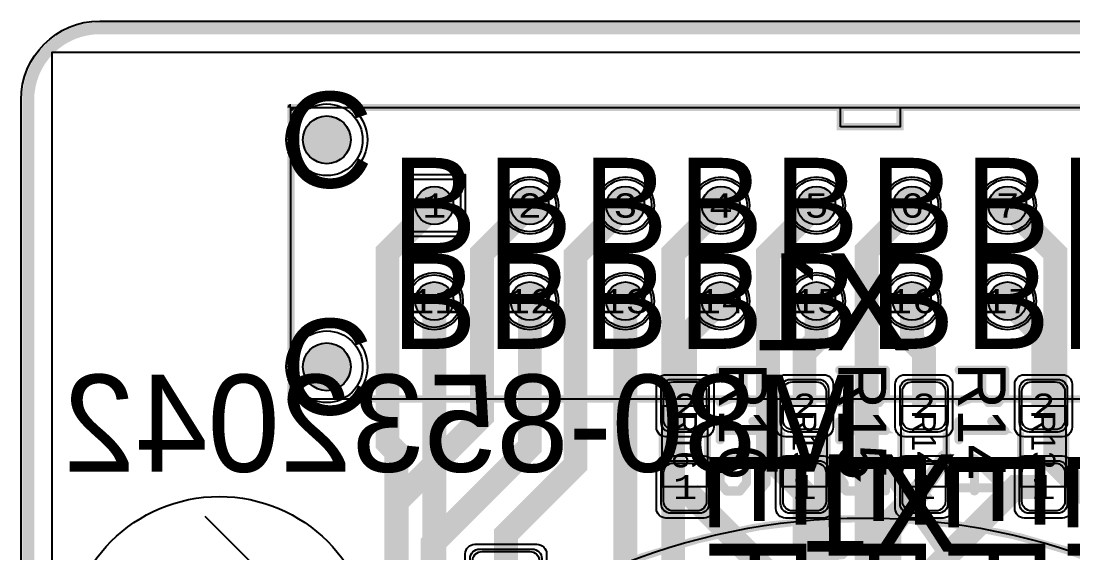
# Model space of a CAD drawing. Extents: x -2 to 123, y -38 to 45.
# Drawn here: x -0.15 to 21.87, y 34.02 to 45.15 of the extents above; entities that cross this region are included whole.
import ezdxf
from ezdxf.enums import TextEntityAlignment as Align

# ---------------------------------------------------------------- set-up
doc = ezdxf.new("R2010")
doc.units = 0
doc.header["$MEASUREMENT"] = 0
for name, color, linetype in [('ASSEMBLY_OUTLINES_BTM', 191, 'CONTINUOUS'), ('ASSEMBLY_OUTLINES_TOP', 102, 'CONTINUOUS'), ('ASSEMBLY_PART_NUMBERS_BTM', 191, 'CONTINUOUS'), ('ASSEMBLY_PART_NUMBERS_TOP', 102, 'CONTINUOUS'), ('ASSEMBLY_REF_DES_BTM', 191, 'CONTINUOUS'), ('ASSEMBLY_REF_DES_TOP', 102, 'CONTINUOUS'), ('BOARD_OUTLINE', 10, 'CONTINUOUS'), ('DRILL_DRAWING', 21, 'CONTINUOUS'), ('GENERATED_SILKSCREEN_BTM', 255, 'CONTINUOUS'), ('GENERATED_SILKSCREEN_TOP', 140, 'CONTINUOUS'), ('MANUFACTURING_OUTLINES', 10, 'CONTINUOUS'), ('MOUNTING_HOLE_PADS_LAYER14', 150, 'CONTINUOUS'), ('MOUNTING_HOLE_PADS_LAYER15', 230, 'CONTINUOUS'), ('MOUNTING_HOLES_LAYER_BOT17', 42, 'CONTINUOUS'), ('MOUNTING_HOLES_LAYER_TOP', 42, 'CONTINUOUS'), ('PART_HOLES_LAYER_BOTTOM', 30, 'CONTINUOUS'), ('PART_HOLES_LAYER_TOP', 30, 'CONTINUOUS'), ('PART_PADS_LAYER_BOTTOM', 230, 'CONTINUOUS'), ('PART_PADS_LAYER_TOP', 150, 'CONTINUOUS'), ('PART_PADS_SMD_BTM', 230, 'CONTINUOUS'), ('PART_PADS_SMD_TOP', 150, 'CONTINUOUS'), ('PIN_NUMBERS_BTM', 8, 'CONTINUOUS'), ('PIN_NUMBERS_TOP', 8, 'CONTINUOUS'), ('PLACEMENT_OUTLINES_BTM', 222, 'CONTINUOUS'), ('PLACEMENT_OUTLINES_TOP', 130, 'CONTINUOUS'), ('ROUTE_BORDER', 151, 'CONTINUOUS'), ('SILKSCREEN_OUTLINES_BTM', 211, 'CONTINUOUS'), ('SILKSCREEN_OUTLINES_TOP', 150, 'CONTINUOUS'), ('SILKSCREEN_REF_DES_BTM', 211, 'CONTINUOUS'), ('SILKSCREEN_REF_DES_TOP', 150, 'CONTINUOUS'), ('SOLDERMASK_PADS_BTM', 102, 'CONTINUOUS'), ('SOLDERMASK_PADS_TOP', 102, 'CONTINUOUS'), ('SOLDERPASTE_PADS_BTM', 254, 'CONTINUOUS'), ('SOLDERPASTE_PADS_TOP', 254, 'CONTINUOUS'), ('TRACES_LAYER_BOTTOM', 230, 'CONTINUOUS'), ('TRACES_LAYER_TOP', 150, 'CONTINUOUS'), ('UNNAMED_USER_LAYER', 221, 'CONTINUOUS')]:
    doc.layers.add(name, color=color, linetype=linetype)
doc.styles.add('COURIER_NEW', font='COUR.TTF')
doc.styles.add('VERIBEST_GERBER_0', font='txt')

msp = doc.modelspace()

# ---------------------------------------------------------------- hatches: boundary and pattern name
at = {"layer": 'MOUNTING_HOLES_LAYER_BOT17'}
h = msp.add_hatch(color=256, dxfattribs=at)
edge = h.paths.add_edge_path()
edge.add_arc((6.25, 42.665), 0.5, 0, 360)
h = msp.add_hatch(color=256, dxfattribs=at)
edge = h.paths.add_edge_path()
edge.add_arc((6.25, 37.915), 0.5, 0, 360)
at = {"layer": 'MOUNTING_HOLES_LAYER_TOP'}
h = msp.add_hatch(color=256, dxfattribs=at)
edge = h.paths.add_edge_path()
edge.add_arc((6.25, 42.665), 0.5, 0, 360)
h = msp.add_hatch(color=256, dxfattribs=at)
edge = h.paths.add_edge_path()
edge.add_arc((6.25, 37.915), 0.5, 0, 360)
at = {"layer": 'PART_HOLES_LAYER_BOTTOM'}
h = msp.add_hatch(color=256, dxfattribs=at)
edge = h.paths.add_edge_path()
edge.add_arc((8.5, 41.29), 0.4, 0, 360)
h = msp.add_hatch(color=256, dxfattribs=at)
edge = h.paths.add_edge_path()
edge.add_arc((10.5, 41.29), 0.4, 0, 360)
h = msp.add_hatch(color=256, dxfattribs=at)
edge = h.paths.add_edge_path()
edge.add_arc((12.5, 41.29), 0.4, 0, 360)
h = msp.add_hatch(color=256, dxfattribs=at)
edge = h.paths.add_edge_path()
edge.add_arc((14.5, 41.29), 0.4, 0, 360)
h = msp.add_hatch(color=256, dxfattribs=at)
edge = h.paths.add_edge_path()
edge.add_arc((16.5, 41.29), 0.4, 0, 360)
h = msp.add_hatch(color=256, dxfattribs=at)
edge = h.paths.add_edge_path()
edge.add_arc((18.5, 41.29), 0.4, 0, 360)
h = msp.add_hatch(color=256, dxfattribs=at)
edge = h.paths.add_edge_path()
edge.add_arc((20.5, 41.29), 0.4, 0, 360)
h = msp.add_hatch(color=256, dxfattribs=at)
edge = h.paths.add_edge_path()
edge.add_arc((8.5, 39.29), 0.4, 0, 360)
h = msp.add_hatch(color=256, dxfattribs=at)
edge = h.paths.add_edge_path()
edge.add_arc((10.5, 39.29), 0.4, 0, 360)
h = msp.add_hatch(color=256, dxfattribs=at)
edge = h.paths.add_edge_path()
edge.add_arc((12.5, 39.29), 0.4, 0, 360)
h = msp.add_hatch(color=256, dxfattribs=at)
edge = h.paths.add_edge_path()
edge.add_arc((14.5, 39.29), 0.4, 0, 360)
h = msp.add_hatch(color=256, dxfattribs=at)
edge = h.paths.add_edge_path()
edge.add_arc((16.5, 39.29), 0.4, 0, 360)
h = msp.add_hatch(color=256, dxfattribs=at)
edge = h.paths.add_edge_path()
edge.add_arc((18.5, 39.29), 0.4, 0, 360)
h = msp.add_hatch(color=256, dxfattribs=at)
edge = h.paths.add_edge_path()
edge.add_arc((20.5, 39.29), 0.4, 0, 360)
at = {"layer": 'PART_HOLES_LAYER_TOP'}
h = msp.add_hatch(color=256, dxfattribs=at)
edge = h.paths.add_edge_path()
edge.add_arc((8.5, 41.29), 0.4, 0, 360)
h = msp.add_hatch(color=256, dxfattribs=at)
edge = h.paths.add_edge_path()
edge.add_arc((10.5, 41.29), 0.4, 0, 360)
h = msp.add_hatch(color=256, dxfattribs=at)
edge = h.paths.add_edge_path()
edge.add_arc((12.5, 41.29), 0.4, 0, 360)
h = msp.add_hatch(color=256, dxfattribs=at)
edge = h.paths.add_edge_path()
edge.add_arc((14.5, 41.29), 0.4, 0, 360)
h = msp.add_hatch(color=256, dxfattribs=at)
edge = h.paths.add_edge_path()
edge.add_arc((16.5, 41.29), 0.4, 0, 360)
h = msp.add_hatch(color=256, dxfattribs=at)
edge = h.paths.add_edge_path()
edge.add_arc((18.5, 41.29), 0.4, 0, 360)
h = msp.add_hatch(color=256, dxfattribs=at)
edge = h.paths.add_edge_path()
edge.add_arc((20.5, 41.29), 0.4, 0, 360)
h = msp.add_hatch(color=256, dxfattribs=at)
edge = h.paths.add_edge_path()
edge.add_arc((8.5, 39.29), 0.4, 0, 360)
h = msp.add_hatch(color=256, dxfattribs=at)
edge = h.paths.add_edge_path()
edge.add_arc((10.5, 39.29), 0.4, 0, 360)
h = msp.add_hatch(color=256, dxfattribs=at)
edge = h.paths.add_edge_path()
edge.add_arc((12.5, 39.29), 0.4, 0, 360)
h = msp.add_hatch(color=256, dxfattribs=at)
edge = h.paths.add_edge_path()
edge.add_arc((14.5, 39.29), 0.4, 0, 360)
h = msp.add_hatch(color=256, dxfattribs=at)
edge = h.paths.add_edge_path()
edge.add_arc((16.5, 39.29), 0.4, 0, 360)
h = msp.add_hatch(color=256, dxfattribs=at)
edge = h.paths.add_edge_path()
edge.add_arc((18.5, 39.29), 0.4, 0, 360)
h = msp.add_hatch(color=256, dxfattribs=at)
edge = h.paths.add_edge_path()
edge.add_arc((20.5, 39.29), 0.4, 0, 360)

# ---------------------------------------------------------------- linework, layer by layer
at = {"layer": 'ASSEMBLY_OUTLINES_BTM'}
for points in [[(5.5, 37.24), (5.5, 43.34), (29.5, 43.34), (29.5, 37.24)], [(17, 42.94), (17, 43.34), (18.25, 43.34), (18.25, 42.94)]]:
    msp.add_lwpolyline(points, close=True, dxfattribs=at)
at = {"layer": 'ASSEMBLY_OUTLINES_TOP'}
for points in [[(13.27, 35.4), (13.27, 37.1), (14.22, 37.1), (14.22, 35.4)], [(15.77, 35.4), (15.77, 37.1), (16.72, 37.1), (16.72, 35.4)], [(18.27, 35.4), (18.27, 37.1), (19.22, 37.1), (19.22, 35.4)], [(20.77, 35.4), (20.77, 37.1), (21.72, 37.1), (21.72, 35.4)]]:
    msp.add_lwpolyline(points, close=True, dxfattribs=at)
msp.add_circle((17.5, 21), 13.75, dxfattribs=at)
at = {"layer": 'BOARD_OUTLINE', "const_width": 0.25}
msp.add_lwpolyline([(0, 1.5), (0, 43.5, -0.414213562), (1.5, 45), (33.5, 45, -0.414213562), (35, 43.5), (35, 1.5, -0.414213562), (33.5, 0), (1.5, 0, -0.414213562)], format="xyb", close=True, dxfattribs=at)
at = {"layer": 'GENERATED_SILKSCREEN_BTM', "const_width": 0.15}
for points in [[(5.775665, 43.340005, 0.000005214), (5.775651, 43.339995), (5.500005, 43.339995), (5.500005, 43.008704, 0.000007323), (5.499995, 43.008682), (5.499995, 43.34, -0.414213562), (5.5, 43.340005), (5.775665, 43.340005)], [(28.275665, 43.340005, 0.000005214), (28.275651, 43.339995), (6.724349, 43.339995, 0.000005214), (6.724335, 43.340005), (28.275665, 43.340005)], [(5.500005, 38.258704, 0.000007323), (5.499995, 38.258682), (5.499995, 42.321318, 0.000007323), (5.500005, 42.321296), (5.500005, 38.258704)], [(5.775665, 37.239995), (5.5, 37.239995, -0.414213562), (5.499995, 37.24), (5.499995, 37.571318, 0.000007323), (5.500005, 37.571296), (5.500005, 37.240005), (5.775651, 37.240005, 0.000005214), (5.775665, 37.239995)], [(28.275665, 37.239995), (6.724335, 37.239995, 0.000005214), (6.724349, 37.240005), (28.275651, 37.240005, 0.000005214), (28.275665, 37.239995)]]:
    msp.add_lwpolyline(points, format="xyb", dxfattribs=at)
msp.add_lwpolyline([(17, 42.94), (17, 43.34), (18.25, 43.34), (18.25, 42.94)], close=True, dxfattribs=at)
at = {"layer": 'GENERATED_SILKSCREEN_BTM', "const_width": 0.254}
for points in [[(17.013848, 34.096768), (17.030104, 34.092704), (17.040264, 34.084576), (17.044328, 34.070352), (17.04636, 34.054096), (17.044328, 34.039872), (17.040264, 34.025648), (17.030104, 34.015488), (17.013848, 34.013456), (16.221368, 34.013456), (16.207144, 34.015488), (16.194952, 34.025648), (16.188856, 34.039872), (16.186824, 34.054096), (16.188856, 34.070352), (16.194952, 34.084576), (16.207144, 34.092704), (16.221368, 34.096768), (16.579, 34.096768), (16.579, 36.004816), (16.581032, 36.01904), (16.587128, 36.0292), (16.597288, 36.035296), (16.611512, 36.037328), (16.621672, 36.03936), (16.631832, 36.03936), (16.63996, 36.035296), (16.648088, 36.027168), (17.044328, 35.4704), (17.048392, 35.462272), (17.050424, 35.456176), (17.050424, 35.441952), (17.044328, 35.42976), (17.034168, 35.4196), (17.021976, 35.411472), (17.007752, 35.407408), (16.999624, 35.407408), (16.993528, 35.40944), (16.983368, 35.421632), (16.658248, 35.8768), (16.658248, 34.096768), (17.013848, 34.096768)], [(17.849, 34.031744), (18.501272, 34.956304), (19.153544, 34.031744), (19.15964, 34.023616), (19.165736, 34.019552), (19.171832, 34.01752), (19.177928, 34.01752), (19.192152, 34.021584), (19.204344, 34.02768), (19.214504, 34.03784), (19.222632, 34.050032), (19.224664, 34.066288), (19.218568, 34.080512), (18.554104, 35.029456), (19.218568, 35.9784), (19.224664, 35.992624), (19.224664, 36.006848), (19.216536, 36.021072), (19.206376, 36.031232), (19.192152, 36.037328), (19.177928, 36.041392), (19.165736, 36.03936), (19.153544, 36.0292), (18.501272, 35.102608), (17.849, 36.0292), (17.83884, 36.03936), (17.826648, 36.041392), (17.812424, 36.037328), (17.7982, 36.031232), (17.786008, 36.021072), (17.779912, 36.006848), (17.77788, 35.992624), (17.781944, 35.9784), (18.452504, 35.029456), (17.781944, 34.080512), (17.77788, 34.064256), (17.779912, 34.050032), (17.786008, 34.035808), (17.7982, 34.025648), (17.812424, 34.01752), (17.824616, 34.015488), (17.83884, 34.019552), (17.849, 34.031744)]]:
    msp.add_lwpolyline(points, dxfattribs=at)
at = {"layer": 'GENERATED_SILKSCREEN_TOP', "const_width": 0.15}
for points in [[(15.084, 37.157), (15.086, 37.154), (15.091, 37.153), (15.096, 37.15), (15.101, 37.15), (15.307, 37.15), (15.312, 37.15), (15.315, 37.153), (15.318, 37.153), (15.319, 37.154), (15.32, 37.155), (15.323, 37.157), (15.46, 37.327), (15.462, 37.332), (15.463, 37.335), (15.464, 37.34), (15.464, 37.844), (15.462, 37.853), (15.457, 37.858), (15.452, 37.864), (15.444, 37.866), (14.484, 37.866), (14.476, 37.864), (14.471, 37.859), (14.468, 37.853), (14.467, 37.846), (14.468, 37.838), (14.471, 37.831), (14.476, 37.826), (14.484, 37.824), (14.944, 37.824), (14.944, 37.354), (14.478, 37.19), (14.471, 37.186), (14.467, 37.179), (14.466, 37.171), (14.468, 37.165), (14.472, 37.159), (14.477, 37.154), (14.483, 37.151), (14.491, 37.153), (14.957, 37.317), (15.084, 37.157)], [(15.423, 37.824), (15.423, 37.345), (15.297, 37.19), (15.111, 37.19), (14.984, 37.345), (14.984, 37.824), (15.423, 37.824)], [(17.584, 37.157), (17.586, 37.154), (17.591, 37.153), (17.596, 37.15), (17.601, 37.15), (17.807, 37.15), (17.812, 37.15), (17.815, 37.153), (17.818, 37.153), (17.819, 37.154), (17.82, 37.155), (17.823, 37.157), (17.96, 37.327), (17.962, 37.332), (17.963, 37.335), (17.964, 37.34), (17.964, 37.844), (17.962, 37.853), (17.957, 37.858), (17.952, 37.864), (17.944, 37.866), (16.984, 37.866), (16.976, 37.864), (16.971, 37.859), (16.968, 37.853), (16.967, 37.846), (16.968, 37.838), (16.971, 37.831), (16.976, 37.826), (16.984, 37.824), (17.444, 37.824), (17.444, 37.354), (16.978, 37.19), (16.971, 37.186), (16.967, 37.179), (16.966, 37.171), (16.968, 37.165), (16.972, 37.159), (16.977, 37.154), (16.983, 37.151), (16.991, 37.153), (17.457, 37.317), (17.584, 37.157)], [(17.923, 37.824), (17.923, 37.345), (17.797, 37.19), (17.611, 37.19), (17.484, 37.345), (17.484, 37.824), (17.923, 37.824)], [(20.084, 37.157), (20.086, 37.154), (20.091, 37.153), (20.096, 37.15), (20.101, 37.15), (20.307, 37.15), (20.312, 37.15), (20.315, 37.153), (20.318, 37.153), (20.319, 37.154), (20.32, 37.155), (20.323, 37.157), (20.46, 37.327), (20.462, 37.332), (20.463, 37.335), (20.464, 37.34), (20.464, 37.844), (20.462, 37.853), (20.457, 37.858), (20.452, 37.864), (20.444, 37.866), (19.484, 37.866), (19.476, 37.864), (19.471, 37.859), (19.468, 37.853), (19.467, 37.846), (19.468, 37.838), (19.471, 37.831), (19.476, 37.826), (19.484, 37.824), (19.944, 37.824), (19.944, 37.354), (19.478, 37.19), (19.471, 37.186), (19.467, 37.179), (19.466, 37.171), (19.468, 37.165), (19.472, 37.159), (19.477, 37.154), (19.483, 37.151), (19.491, 37.153), (19.957, 37.317), (20.084, 37.157)], [(20.423, 37.824), (20.423, 37.345), (20.297, 37.19), (20.111, 37.19), (19.984, 37.345), (19.984, 37.824), (20.423, 37.824)], [(14.505, 36.776), (14.504, 36.784), (14.499, 36.788), (14.492, 36.791), (14.484, 36.792), (14.477, 36.791), (14.47, 36.788), (14.465, 36.784), (14.464, 36.776), (14.464, 36.386), (14.465, 36.379), (14.47, 36.373), (14.477, 36.37), (14.484, 36.369), (14.492, 36.37), (14.499, 36.373), (14.504, 36.379), (14.505, 36.386), (14.505, 36.562), (15.444, 36.562), (15.451, 36.563), (15.456, 36.566), (15.459, 36.571), (15.46, 36.578), (15.461, 36.583), (15.461, 36.588), (15.459, 36.592), (15.455, 36.596), (15.181, 36.791), (15.174, 36.794), (15.168, 36.794), (15.161, 36.791), (15.156, 36.786), (15.152, 36.78), (15.15, 36.773), (15.152, 36.766), (15.157, 36.761), (15.381, 36.601), (14.505, 36.601), (14.505, 36.776)], [(17.005, 36.776), (17.004, 36.784), (16.999, 36.788), (16.992, 36.791), (16.984, 36.792), (16.977, 36.791), (16.97, 36.788), (16.965, 36.784), (16.964, 36.776), (16.964, 36.386), (16.965, 36.379), (16.97, 36.373), (16.977, 36.37), (16.984, 36.369), (16.992, 36.37), (16.999, 36.373), (17.004, 36.379), (17.005, 36.386), (17.005, 36.562), (17.944, 36.562), (17.951, 36.563), (17.956, 36.566), (17.959, 36.571), (17.96, 36.578), (17.961, 36.583), (17.961, 36.588), (17.959, 36.592), (17.955, 36.596), (17.681, 36.791), (17.674, 36.794), (17.668, 36.794), (17.661, 36.791), (17.656, 36.786), (17.652, 36.78), (17.65, 36.773), (17.652, 36.766), (17.657, 36.761), (17.881, 36.601), (17.005, 36.601), (17.005, 36.776)], [(19.505, 36.776), (19.504, 36.784), (19.499, 36.788), (19.492, 36.791), (19.484, 36.792), (19.477, 36.791), (19.47, 36.788), (19.465, 36.784), (19.464, 36.776), (19.464, 36.386), (19.465, 36.379), (19.47, 36.373), (19.477, 36.37), (19.484, 36.369), (19.492, 36.37), (19.499, 36.373), (19.504, 36.379), (19.505, 36.386), (19.505, 36.562), (20.444, 36.562), (20.451, 36.563), (20.456, 36.566), (20.459, 36.571), (20.46, 36.578), (20.461, 36.583), (20.461, 36.588), (20.459, 36.592), (20.455, 36.596), (20.181, 36.791), (20.174, 36.794), (20.168, 36.794), (20.161, 36.791), (20.156, 36.786), (20.152, 36.78), (20.15, 36.773), (20.152, 36.766), (20.157, 36.761), (20.381, 36.601), (19.505, 36.601), (19.505, 36.776)], [(15.46, 35.471), (15.323, 35.303), (15.318, 35.298), (15.31, 35.297), (15.305, 35.298), (15.3, 35.3), (15.295, 35.303), (15.291, 35.308), (15.288, 35.313), (15.287, 35.318), (15.287, 35.323), (15.29, 35.327), (15.423, 35.491), (15.423, 35.815), (15.297, 35.969), (14.938, 35.969), (15.049, 35.833), (15.05, 35.829), (15.051, 35.827), (15.051, 35.826), (15.052, 35.826), (15.053, 35.821), (15.053, 35.484), (15.052, 35.48), (15.051, 35.479), (15.051, 35.478), (15.05, 35.475), (15.049, 35.471), (14.913, 35.303), (14.911, 35.302), (14.909, 35.3), (14.908, 35.299), (14.906, 35.299), (14.899, 35.297), (14.896, 35.296), (14.621, 35.296), (14.616, 35.297), (14.612, 35.299), (14.608, 35.3), (14.605, 35.303), (14.468, 35.471), (14.466, 35.476), (14.465, 35.477), (14.465, 35.479), (14.465, 35.481), (14.464, 35.482), (14.464, 35.484), (14.464, 35.821), (14.465, 35.825), (14.466, 35.829), (14.468, 35.833), (14.605, 36.001), (14.607, 36.003), (14.608, 36.005), (14.611, 36.007), (14.618, 36.009), (14.621, 36.01), (15.307, 36.01), (15.312, 36.009), (15.316, 36.007), (15.319, 36.005), (15.32, 36.003), (15.323, 36.001), (15.46, 35.833), (15.461, 35.829), (15.462, 35.826), (15.463, 35.825), (15.464, 35.821), (15.464, 35.484), (15.463, 35.48), (15.463, 35.479), (15.462, 35.478), (15.461, 35.475), (15.46, 35.471)], [(14.886, 35.969), (14.631, 35.969), (14.505, 35.815), (14.505, 35.492), (14.631, 35.336), (14.886, 35.336), (15.013, 35.492), (15.013, 35.815), (14.886, 35.969)], [(17.62, 35.822), (17.619, 35.826), (17.618, 35.829), (17.616, 35.833), (17.506, 35.969), (17.923, 35.969), (17.923, 35.316), (17.925, 35.309), (17.929, 35.303), (17.936, 35.3), (17.943, 35.299), (17.951, 35.3), (17.958, 35.303), (17.962, 35.309), (17.964, 35.316), (17.964, 35.991), (17.962, 35.998), (17.957, 36.003), (17.952, 36.009), (17.944, 36.011), (17.463, 36.011), (17.456, 36.01), (17.451, 36.007), (17.448, 36.003), (17.446, 35.996), (17.444, 35.991), (17.443, 35.987), (17.444, 35.982), (17.447, 35.978), (17.58, 35.815), (17.58, 35.492), (17.453, 35.336), (17.131, 35.336), (17.006, 35.492), (17.006, 35.815), (17.138, 35.978), (17.141, 35.985), (17.141, 35.991), (17.137, 35.997), (17.132, 36.003), (17.125, 36.007), (17.118, 36.008), (17.114, 36.008), (17.111, 36.007), (17.106, 36.002), (16.968, 35.833), (16.966, 35.83), (16.966, 35.826), (16.964, 35.822), (16.964, 35.485), (16.964, 35.482), (16.965, 35.481), (16.965, 35.48), (16.966, 35.478), (16.966, 35.476), (16.968, 35.472), (17.106, 35.303), (17.109, 35.3), (17.111, 35.299), (17.117, 35.297), (17.121, 35.296), (17.463, 35.296), (17.468, 35.297), (17.473, 35.299), (17.475, 35.299), (17.476, 35.3), (17.478, 35.302), (17.48, 35.303), (17.616, 35.472), (17.618, 35.477), (17.619, 35.48), (17.62, 35.485), (17.62, 35.822)], [(19.484, 35.403), (19.477, 35.402), (19.471, 35.397), (19.468, 35.39), (19.467, 35.383), (19.468, 35.376), (19.471, 35.37), (19.477, 35.365), (19.484, 35.363), (19.787, 35.363), (19.787, 35.316), (19.789, 35.309), (19.793, 35.303), (19.8, 35.3), (19.807, 35.299), (19.815, 35.3), (19.822, 35.303), (19.827, 35.309), (19.829, 35.316), (19.829, 35.363), (20.416, 35.363), (20.421, 35.364), (20.425, 35.366), (20.429, 35.371), (20.432, 35.376), (20.434, 35.382), (20.435, 35.388), (20.434, 35.393), (20.43, 35.398), (19.823, 36.005), (19.817, 36.009), (19.811, 36.011), (19.805, 36.01), (19.798, 36.006), (19.793, 36.004), (19.79, 36), (19.788, 35.996), (19.787, 35.991), (19.787, 35.403), (19.484, 35.403)], [(19.829, 35.941), (20.365, 35.403), (19.829, 35.403), (19.829, 35.941)]]:
    msp.add_lwpolyline(points, dxfattribs=at)
for points in [[(13.270005, 35.957911, 0.000012231), (13.269995, 35.957902), (13.269995, 36.542098, 0.000012231), (13.270005, 36.542089), (13.270005, 35.957911)], [(14.220005, 35.966156, 0.000011642), (14.219995, 35.966164), (14.219995, 36.533836, 0.000011642), (14.220005, 36.533844), (14.220005, 35.966156)], [(15.770005, 35.957911, 0.000012231), (15.769995, 35.957902), (15.769995, 36.542098, 0.000012231), (15.770005, 36.542089), (15.770005, 35.957911)], [(16.720005, 35.966156, 0.000011642), (16.719995, 35.966164), (16.719995, 36.533836, 0.000011642), (16.720005, 36.533844), (16.720005, 35.966156)], [(18.270005, 35.957911, 0.000012231), (18.269995, 35.957902), (18.269995, 36.542098, 0.000012231), (18.270005, 36.542089), (18.270005, 35.957911)], [(19.220005, 35.966156, 0.000011642), (19.219995, 35.966164), (19.219995, 36.533836, 0.000011642), (19.220005, 36.533844), (19.220005, 35.966156)], [(20.770005, 35.957911, 0.000012231), (20.769995, 35.957902), (20.769995, 36.542098, 0.000012231), (20.770005, 36.542089), (20.770005, 35.957911)], [(21.720005, 35.966156, 0.000011642), (21.719995, 35.966164), (21.719995, 36.533836, 0.000011642), (21.720005, 36.533844), (21.720005, 35.966156)], [(31.250005, 21, -0.157043746), (28.666125, 12.976268, 0.000004714), (28.666118, 12.976275, 1.95733372), (6.38308, 12.908248, 0.000010648), (6.383084, 12.908226, -1.377014949), (31.250005, 21)]]:
    msp.add_lwpolyline(points, format="xyb", dxfattribs=at)
at = {"layer": 'MANUFACTURING_OUTLINES'}
msp.add_lwpolyline([(35.150405, 1.5, -0.414213562), (33.5, -0.150405), (1.5, -0.150405, -0.414213562), (-0.150405, 1.5), (-0.150405, 43.5, -0.414213562), (1.5, 45.150405), (33.5, 45.150405, -0.414213562), (35.150405, 43.5)], format="xyb", close=True, dxfattribs=at)
at = {"layer": 'MOUNTING_HOLE_PADS_LAYER14'}
for centre, radius in [((6.25, 42.665), 0.75), ((6.25, 37.915), 0.75), ((4, 32), 3.2)]:
    msp.add_circle(centre, radius, dxfattribs=at)
at = {"layer": 'MOUNTING_HOLE_PADS_LAYER15'}
for centre, radius in [((6.25, 42.665), 0.75), ((6.25, 37.915), 0.75), ((4, 32), 3.2)]:
    msp.add_circle(centre, radius, dxfattribs=at)
at = {"layer": 'MOUNTING_HOLES_LAYER_BOT17'}
for centre in [(6.25, 42.665), (6.25, 37.915)]:
    msp.add_circle(centre, 0.5, dxfattribs=at)
at = {"layer": 'MOUNTING_HOLES_LAYER_TOP'}
for centre in [(6.25, 42.665), (6.25, 37.915)]:
    msp.add_circle(centre, 0.5, dxfattribs=at)
at = {"layer": 'PART_HOLES_LAYER_BOTTOM'}
for centre in [(8.5, 41.29), (10.5, 41.29), (12.5, 41.29), (14.5, 41.29), (16.5, 41.29), (18.5, 41.29), (20.5, 41.29), (8.5, 39.29), (10.5, 39.29), (12.5, 39.29), (14.5, 39.29), (16.5, 39.29), (18.5, 39.29), (20.5, 39.29)]:
    msp.add_circle(centre, 0.4, dxfattribs=at)
at = {"layer": 'PART_HOLES_LAYER_TOP'}
for centre in [(8.5, 41.29), (10.5, 41.29), (12.5, 41.29), (14.5, 41.29), (16.5, 41.29), (18.5, 41.29), (20.5, 41.29), (8.5, 39.29), (10.5, 39.29), (12.5, 39.29), (14.5, 39.29), (16.5, 39.29), (18.5, 39.29), (20.5, 39.29)]:
    msp.add_circle(centre, 0.4, dxfattribs=at)
at = {"layer": 'PART_PADS_LAYER_BOTTOM'}
msp.add_lwpolyline([(7.95, 40.74), (7.95, 41.84), (9.05, 41.84), (9.05, 40.74)], close=True, dxfattribs=at)
for centre in [(10.5, 41.29), (12.5, 41.29), (14.5, 41.29), (16.5, 41.29), (18.5, 41.29), (20.5, 41.29), (8.5, 39.29), (10.5, 39.29), (12.5, 39.29), (14.5, 39.29), (16.5, 39.29), (18.5, 39.29), (20.5, 39.29)]:
    msp.add_circle(centre, 0.55, dxfattribs=at)
at = {"layer": 'PART_PADS_LAYER_TOP'}
msp.add_lwpolyline([(7.95, 40.74), (7.95, 41.84), (9.05, 41.84), (9.05, 40.74)], close=True, dxfattribs=at)
for centre in [(10.5, 41.29), (12.5, 41.29), (14.5, 41.29), (16.5, 41.29), (18.5, 41.29), (20.5, 41.29), (8.5, 39.29), (10.5, 39.29), (12.5, 39.29), (14.5, 39.29), (16.5, 39.29), (18.5, 39.29), (20.5, 39.29)]:
    msp.add_circle(centre, 0.55, dxfattribs=at)
at = {"layer": 'PART_PADS_SMD_BTM'}
msp.add_lwpolyline([(9.25, 33.9, -0.414213562), (9.45, 34.1), (10.55, 34.1, -0.414213562), (10.75, 33.9), (10.75, 33, -0.414213562), (10.55, 32.8), (9.45, 32.8, -0.414213562), (9.25, 33)], format="xyb", close=True, dxfattribs=at)
at = {"layer": 'PART_PADS_SMD_TOP'}
for points in [[(13.45, 36.55, -0.414213562), (13.25, 36.75), (13.25, 37.45, -0.414213562), (13.45, 37.65), (14.05, 37.65, -0.414213562), (14.25, 37.45), (14.25, 36.75, -0.414213562), (14.05, 36.55)], [(15.95, 36.55, -0.414213562), (15.75, 36.75), (15.75, 37.45, -0.414213562), (15.95, 37.65), (16.55, 37.65, -0.414213562), (16.75, 37.45), (16.75, 36.75, -0.414213562), (16.55, 36.55)], [(18.45, 36.55, -0.414213562), (18.25, 36.75), (18.25, 37.45, -0.414213562), (18.45, 37.65), (19.05, 37.65, -0.414213562), (19.25, 37.45), (19.25, 36.75, -0.414213562), (19.05, 36.55)], [(20.95, 36.55, -0.414213562), (20.75, 36.75), (20.75, 37.45, -0.414213562), (20.95, 37.65), (21.55, 37.65, -0.414213562), (21.75, 37.45), (21.75, 36.75, -0.414213562), (21.55, 36.55)], [(13.45, 34.85, -0.414213562), (13.25, 35.05), (13.25, 35.75, -0.414213562), (13.45, 35.95), (14.05, 35.95, -0.414213562), (14.25, 35.75), (14.25, 35.05, -0.414213562), (14.05, 34.85)], [(15.95, 34.85, -0.414213562), (15.75, 35.05), (15.75, 35.75, -0.414213562), (15.95, 35.95), (16.55, 35.95, -0.414213562), (16.75, 35.75), (16.75, 35.05, -0.414213562), (16.55, 34.85)], [(18.45, 34.85, -0.414213562), (18.25, 35.05), (18.25, 35.75, -0.414213562), (18.45, 35.95), (19.05, 35.95, -0.414213562), (19.25, 35.75), (19.25, 35.05, -0.414213562), (19.05, 34.85)], [(20.95, 34.85, -0.414213562), (20.75, 35.05), (20.75, 35.75, -0.414213562), (20.95, 35.95), (21.55, 35.95, -0.414213562), (21.75, 35.75), (21.75, 35.05, -0.414213562), (21.55, 34.85)]]:
    msp.add_lwpolyline(points, format="xyb", close=True, dxfattribs=at)
at = {"layer": 'PLACEMENT_OUTLINES_BTM'}
msp.add_lwpolyline([(5.5, 37.24), (5.5, 43.34), (29.5, 43.34), (29.5, 37.24)], close=True, dxfattribs=at)
at = {"layer": 'PLACEMENT_OUTLINES_TOP'}
for points in [[(13.27, 35.4), (13.27, 37.1), (14.22, 37.1), (14.22, 35.4)], [(15.77, 35.4), (15.77, 37.1), (16.72, 37.1), (16.72, 35.4)], [(18.27, 35.4), (18.27, 37.1), (19.22, 37.1), (19.22, 35.4)], [(20.77, 35.4), (20.77, 37.1), (21.72, 37.1), (21.72, 35.4)]]:
    msp.add_lwpolyline(points, close=True, dxfattribs=at)
msp.add_circle((17.5, 21), 13.75, dxfattribs=at)
at = {"layer": 'ROUTE_BORDER'}
msp.add_lwpolyline([(0.5, 0.64), (0.5, 44.5), (34.5, 44.5), (34.5, 0.64)], close=True, dxfattribs=at)
at = {"layer": 'SILKSCREEN_OUTLINES_BTM'}
for points in [[(5.5, 37.24), (5.5, 43.34), (29.5, 43.34), (29.5, 37.24)], [(17, 42.94), (17, 43.34), (18.25, 43.34), (18.25, 42.94)]]:
    msp.add_lwpolyline(points, close=True, dxfattribs=at)
at = {"layer": 'SILKSCREEN_OUTLINES_TOP'}
for points in [[(13.27, 35.4), (13.27, 37.1), (14.22, 37.1), (14.22, 35.4)], [(15.77, 35.4), (15.77, 37.1), (16.72, 37.1), (16.72, 35.4)], [(18.27, 35.4), (18.27, 37.1), (19.22, 37.1), (19.22, 35.4)], [(20.77, 35.4), (20.77, 37.1), (21.72, 37.1), (21.72, 35.4)]]:
    msp.add_lwpolyline(points, close=True, dxfattribs=at)
msp.add_circle((17.5, 21), 13.75, dxfattribs=at)
at = {"layer": 'SOLDERMASK_PADS_BTM'}
msp.add_lwpolyline([(7.85, 40.64), (7.85, 41.94), (9.15, 41.94), (9.15, 40.64)], close=True, dxfattribs=at)
msp.add_lwpolyline([(9.15, 34, -0.414213562), (9.35, 34.2), (10.65, 34.2, -0.414213562), (10.85, 34), (10.85, 32.9, -0.414213562), (10.65, 32.7), (9.35, 32.7, -0.414213562), (9.15, 32.9)], format="xyb", close=True, dxfattribs=at)
for centre, radius in [((6.25, 42.665), 0.85), ((10.5, 41.29), 0.6), ((12.5, 41.29), 0.6), ((14.5, 41.29), 0.6), ((16.5, 41.29), 0.6), ((18.5, 41.29), 0.6), ((20.5, 41.29), 0.6), ((8.5, 39.29), 0.6), ((10.5, 39.29), 0.6), ((12.5, 39.29), 0.6), ((14.5, 39.29), 0.6), ((16.5, 39.29), 0.6), ((18.5, 39.29), 0.6), ((20.5, 39.29), 0.6), ((6.25, 37.915), 0.85)]:
    msp.add_circle(centre, radius, dxfattribs=at)
at = {"layer": 'SOLDERMASK_PADS_TOP'}
msp.add_lwpolyline([(7.85, 40.64), (7.85, 41.94), (9.15, 41.94), (9.15, 40.64)], close=True, dxfattribs=at)
for points in [[(13.35, 36.45, -0.414213562), (13.15, 36.65), (13.15, 37.55, -0.414213562), (13.35, 37.75), (14.15, 37.75, -0.414213562), (14.35, 37.55), (14.35, 36.65, -0.414213562), (14.15, 36.45)], [(15.85, 36.45, -0.414213562), (15.65, 36.65), (15.65, 37.55, -0.414213562), (15.85, 37.75), (16.65, 37.75, -0.414213562), (16.85, 37.55), (16.85, 36.65, -0.414213562), (16.65, 36.45)], [(18.35, 36.45, -0.414213562), (18.15, 36.65), (18.15, 37.55, -0.414213562), (18.35, 37.75), (19.15, 37.75, -0.414213562), (19.35, 37.55), (19.35, 36.65, -0.414213562), (19.15, 36.45)], [(20.85, 36.45, -0.414213562), (20.65, 36.65), (20.65, 37.55, -0.414213562), (20.85, 37.75), (21.65, 37.75, -0.414213562), (21.85, 37.55), (21.85, 36.65, -0.414213562), (21.65, 36.45)], [(13.35, 34.75, -0.414213562), (13.15, 34.95), (13.15, 35.85, -0.414213562), (13.35, 36.05), (14.15, 36.05, -0.414213562), (14.35, 35.85), (14.35, 34.95, -0.414213562), (14.15, 34.75)], [(15.85, 34.75, -0.414213562), (15.65, 34.95), (15.65, 35.85, -0.414213562), (15.85, 36.05), (16.65, 36.05, -0.414213562), (16.85, 35.85), (16.85, 34.95, -0.414213562), (16.65, 34.75)], [(18.35, 34.75, -0.414213562), (18.15, 34.95), (18.15, 35.85, -0.414213562), (18.35, 36.05), (19.15, 36.05, -0.414213562), (19.35, 35.85), (19.35, 34.95, -0.414213562), (19.15, 34.75)], [(20.85, 34.75, -0.414213562), (20.65, 34.95), (20.65, 35.85, -0.414213562), (20.85, 36.05), (21.65, 36.05, -0.414213562), (21.85, 35.85), (21.85, 34.95, -0.414213562), (21.65, 34.75)]]:
    msp.add_lwpolyline(points, format="xyb", close=True, dxfattribs=at)
for centre, radius in [((6.25, 42.665), 0.85), ((10.5, 41.29), 0.6), ((12.5, 41.29), 0.6), ((14.5, 41.29), 0.6), ((16.5, 41.29), 0.6), ((18.5, 41.29), 0.6), ((20.5, 41.29), 0.6), ((8.5, 39.29), 0.6), ((10.5, 39.29), 0.6), ((12.5, 39.29), 0.6), ((14.5, 39.29), 0.6), ((16.5, 39.29), 0.6), ((18.5, 39.29), 0.6), ((20.5, 39.29), 0.6), ((6.25, 37.915), 0.85)]:
    msp.add_circle(centre, radius, dxfattribs=at)
at = {"layer": 'SOLDERPASTE_PADS_BTM'}
msp.add_lwpolyline([(9.3, 33.85, -0.414213562), (9.5, 34.05), (10.5, 34.05, -0.414213562), (10.7, 33.85), (10.7, 33.05, -0.414213562), (10.5, 32.85), (9.5, 32.85, -0.414213562), (9.3, 33.05)], format="xyb", close=True, dxfattribs=at)
at = {"layer": 'SOLDERPASTE_PADS_TOP'}
for points in [[(13.5, 36.6, -0.414213562), (13.3, 36.8), (13.3, 37.4, -0.414213562), (13.5, 37.6), (14, 37.6, -0.414213562), (14.2, 37.4), (14.2, 36.8, -0.414213562), (14, 36.6)], [(16, 36.6, -0.414213562), (15.8, 36.8), (15.8, 37.4, -0.414213562), (16, 37.6), (16.5, 37.6, -0.414213562), (16.7, 37.4), (16.7, 36.8, -0.414213562), (16.5, 36.6)], [(18.5, 36.6, -0.414213562), (18.3, 36.8), (18.3, 37.4, -0.414213562), (18.5, 37.6), (19, 37.6, -0.414213562), (19.2, 37.4), (19.2, 36.8, -0.414213562), (19, 36.6)], [(21, 36.6, -0.414213562), (20.8, 36.8), (20.8, 37.4, -0.414213562), (21, 37.6), (21.5, 37.6, -0.414213562), (21.7, 37.4), (21.7, 36.8, -0.414213562), (21.5, 36.6)], [(13.5, 34.9, -0.414213562), (13.3, 35.1), (13.3, 35.7, -0.414213562), (13.5, 35.9), (14, 35.9, -0.414213562), (14.2, 35.7), (14.2, 35.1, -0.414213562), (14, 34.9)], [(16, 34.9, -0.414213562), (15.8, 35.1), (15.8, 35.7, -0.414213562), (16, 35.9), (16.5, 35.9, -0.414213562), (16.7, 35.7), (16.7, 35.1, -0.414213562), (16.5, 34.9)], [(18.5, 34.9, -0.414213562), (18.3, 35.1), (18.3, 35.7, -0.414213562), (18.5, 35.9), (19, 35.9, -0.414213562), (19.2, 35.7), (19.2, 35.1, -0.414213562), (19, 34.9)], [(21, 34.9, -0.414213562), (20.8, 35.1), (20.8, 35.7, -0.414213562), (21, 35.9), (21.5, 35.9, -0.414213562), (21.7, 35.7), (21.7, 35.1, -0.414213562), (21.5, 34.9)]]:
    msp.add_lwpolyline(points, format="xyb", close=True, dxfattribs=at)
at = {"layer": 'TRACES_LAYER_BOTTOM', "const_width": 0.5}
for points in [[(2, 22.95), (2, 24.751324), (7.716881, 30.468205), (7.716881, 35.089394), (9.5, 36.872513), (9.5, 40.29), (10.5, 41.29)], [(10, 33.45), (10, 34.409594), (11.455851, 35.865445), (11.455851, 40.245851), (12.5, 41.29)], [(14.5, 14.95), (12.140507, 17.309493), (12.140507, 31.792242), (13.5, 33.151735), (13.5, 40.29), (14.5, 41.29)], [(16.5, 41.29), (15.486544, 40.276544), (15.486544, 36.042519), (16.578536, 34.950527), (16.578536, 27.727595), (16.150941, 27.3), (15.25, 27.3)], [(18.5, 41.29), (17.55, 40.34), (17.55, 28.1), (18.1, 27.55), (19.25, 27.55)], [(20.25, 14.7), (22.503827, 16.953827), (22.503827, 34.898127), (21.5, 35.901954), (21.5, 40.29), (20.5, 41.29)], [(10.5, 39.29), (10.5, 36.243628), (8.466723, 34.210351), (8.466723, 30.123683), (4.25, 25.90696), (4.25, 22.95)], [(9.5, 17.7), (9.5, 19.544598), (11.370811, 21.415409), (11.370811, 32.07311), (12.5, 33.202299), (12.5, 39.29)]]:
    msp.add_lwpolyline(points, dxfattribs=at)
at = {"layer": 'TRACES_LAYER_TOP', "const_width": 0.5}
for points in [[(1.855486, 20.365602), (1.855486, 24.610409), (7.704, 30.458923), (7.704, 36.138373), (7.521887, 36.320486), (7.521887, 40.311887), (8.5, 41.29)], [(8.499618, 33.700382), (8.499618, 38.339618), (8.5, 38.34), (8.5, 39.29)], [(14.5, 39.29), (13.75, 38.54), (13.75, 37.1)], [(16.5, 39.29), (16.5, 38.465), (16.25, 38.215), (16.25, 37.1)], [(18.5, 39.29), (18.5, 38.465), (18.75, 38.215), (18.75, 37.1)], [(20.5, 39.29), (21.25, 38.54), (21.25, 37.1)], [(14.749401, 18.268846), (14.749401, 19.348124), (13.064846, 21.032679), (13.064846, 24.484113), (16.584017, 28.003284), (16.584017, 32.515983), (13.75, 35.35), (13.75, 35.4)], [(16.25, 35.4), (16.25, 34.241206), (17.234017, 33.257189), (17.234017, 26.188797), (16.13991, 25.09469)], [(18.75, 35.4), (18.025735, 34.675735), (18.025735, 25.89031), (18.860499, 25.055546)], [(21.25, 35.4), (20.673214, 35.4), (18.772892, 33.499678), (18.772892, 27.623775), (21.9546, 24.442067), (21.9546, 21.620731), (20.231155, 19.897286), (20.231155, 18.249401)]]:
    msp.add_lwpolyline(points, dxfattribs=at)
at = {"layer": 'UNNAMED_USER_LAYER'}
msp.add_lwpolyline([(3.69934, 34.791819), (31.288414, 7.20111)], dxfattribs=at)

# ---------------------------------------------------------------- texts
at = {"layer": 'ASSEMBLY_PART_NUMBERS_BTM', "style": 'VERIBEST_GERBER_0', "text_generation_flag": 2}
msp.add_text('M80-8532042', height=2.032, dxfattribs=at).set_placement((17.5, 37.75), align=Align.TOP_LEFT)
at = {"layer": 'ASSEMBLY_PART_NUMBERS_TOP', "style": 'VERIBEST_GERBER_0'}
for p in [(16.29, 36.25), (18.79, 36.25), (21.29, 36.25), (23.79, 36.25)]:
    msp.add_text('ERJ-3GEY0R00V', height=2.032, rotation=270, dxfattribs=at).set_placement(p, align=Align.TOP_LEFT)
at = {"layer": 'ASSEMBLY_REF_DES_BTM', "style": 'VERIBEST_GERBER_0', "text_generation_flag": 2}
msp.add_text('X1', height=2.032, dxfattribs=at).set_placement((18.5, 40.29), align=Align.TOP_LEFT)
at = {"layer": 'ASSEMBLY_REF_DES_TOP', "style": 'VERIBEST_GERBER_0'}
for s, p in [('R16', (14, 37)), ('R15', (16.5, 37)), ('R14', (19, 37)), ('R13', (21.5, 37))]:
    msp.add_text(s, height=0.5, rotation=270, dxfattribs=at).set_placement(p, align=Align.TOP_LEFT)
at = {"layer": 'DRILL_DRAWING', "style": 'VERIBEST_GERBER_0'}
for s, p in [('C', (6.25, 42.665)), ('B', (8.5, 41.29)), ('B', (10.5, 41.29)), ('B', (12.5, 41.29)), ('B', (14.5, 41.29)), ('B', (16.5, 41.29)), ('B', (18.5, 41.29)), ('B', (20.5, 41.29)), ('B', (22.5, 41.29)), ('B', (8.5, 39.29)), ('B', (10.5, 39.29)), ('B', (12.5, 39.29)), ('B', (14.5, 39.29)), ('B', (16.5, 39.29)), ('B', (18.5, 39.29)), ('B', (20.5, 39.29)), ('B', (22.5, 39.29)), ('C', (6.25, 37.915))]:
    msp.add_text(s, height=2, dxfattribs=at).set_placement(p, align=Align.MIDDLE_CENTER)
at = {"layer": 'PIN_NUMBERS_BTM', "style": 'COURIER_NEW'}
for s, p in [('1', (8.5, 41.29)), ('2', (10.5, 41.29)), ('3', (12.5, 41.29)), ('4', (14.5, 41.29)), ('5', (16.5, 41.29)), ('6', (18.5, 41.29)), ('7', (20.5, 41.29)), ('11', (8.5, 39.29)), ('12', (10.5, 39.29)), ('13', (12.5, 39.29)), ('14', (14.5, 39.29)), ('15', (16.5, 39.29)), ('16', (18.5, 39.29)), ('17', (20.5, 39.29)), ('2', (13.75, 37.1)), ('2', (16.25, 37.1)), ('2', (18.75, 37.1)), ('2', (21.25, 37.1)), ('1', (13.75, 35.4)), ('1', (16.25, 35.4)), ('1', (18.75, 35.4)), ('1', (21.25, 35.4))]:
    msp.add_text(s, height=0.508, dxfattribs=at).set_placement(p, align=Align.MIDDLE_CENTER)
at = {"layer": 'PIN_NUMBERS_TOP', "style": 'COURIER_NEW'}
for s, p in [('1', (8.5, 41.29)), ('2', (10.5, 41.29)), ('3', (12.5, 41.29)), ('4', (14.5, 41.29)), ('5', (16.5, 41.29)), ('6', (18.5, 41.29)), ('7', (20.5, 41.29)), ('11', (8.5, 39.29)), ('12', (10.5, 39.29)), ('13', (12.5, 39.29)), ('14', (14.5, 39.29)), ('15', (16.5, 39.29)), ('16', (18.5, 39.29)), ('17', (20.5, 39.29)), ('2', (13.75, 37.1)), ('2', (16.25, 37.1)), ('2', (18.75, 37.1)), ('2', (21.25, 37.1)), ('1', (13.75, 35.4)), ('1', (16.25, 35.4)), ('1', (18.75, 35.4)), ('1', (21.25, 35.4))]:
    msp.add_text(s, height=0.508, dxfattribs=at).set_placement(p, align=Align.MIDDLE_CENTER)
at = {"layer": 'SILKSCREEN_REF_DES_BTM', "style": 'VERIBEST_GERBER_0', "text_generation_flag": 2}
msp.add_text('X1', height=2.032, dxfattribs=at).set_placement((19.5, 36.08), align=Align.TOP_LEFT)
at = {"layer": 'SILKSCREEN_REF_DES_TOP', "style": 'VERIBEST_GERBER_0'}
for s, p in [('R16', (15.46, 38)), ('R15', (17.96, 38)), ('R14', (20.46, 38))]:
    msp.add_text(s, height=1, rotation=270, dxfattribs=at).set_placement(p, align=Align.TOP_LEFT)

doc.saveas('drawing.dxf')
